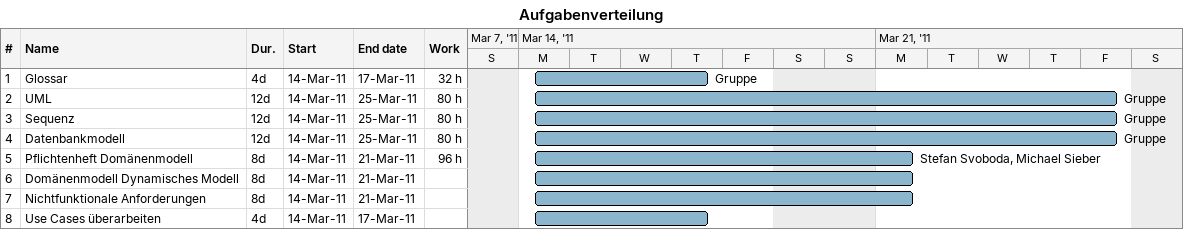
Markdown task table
Aufgabenverteilung

| ID | Task | Duration | Start | Finish | Resources | Work (h) |
|---|---|---|---|---|---|---|
| 1 | Glossar | 4d | 2011-03-14 | 2011-03-17 | Gruppe | 32 |
| 2 | UML | 12d | 2011-03-14 | 2011-03-25 | Gruppe | 80 |
| 3 | Sequenz | 12d | 2011-03-14 | 2011-03-25 | Gruppe | 80 |
| 4 | Datenbankmodell | 12d | 2011-03-14 | 2011-03-25 | Gruppe | 80 |
| 5 | Pflichtenheft Domänenmodell | 8d | 2011-03-14 | 2011-03-21 | Stefan Svoboda, Michael Sieber | 96 |
| 6 | Domänenmodell Dynamisches Modell | 8d | 2011-03-14 | 2011-03-21 |  |  |
| 7 | Nichtfunktionale Anforderungen | 8d | 2011-03-14 | 2011-03-21 |  |  |
| 8 | Use Cases überarbeiten | 4d | 2011-03-14 | 2011-03-17 |  |  |
